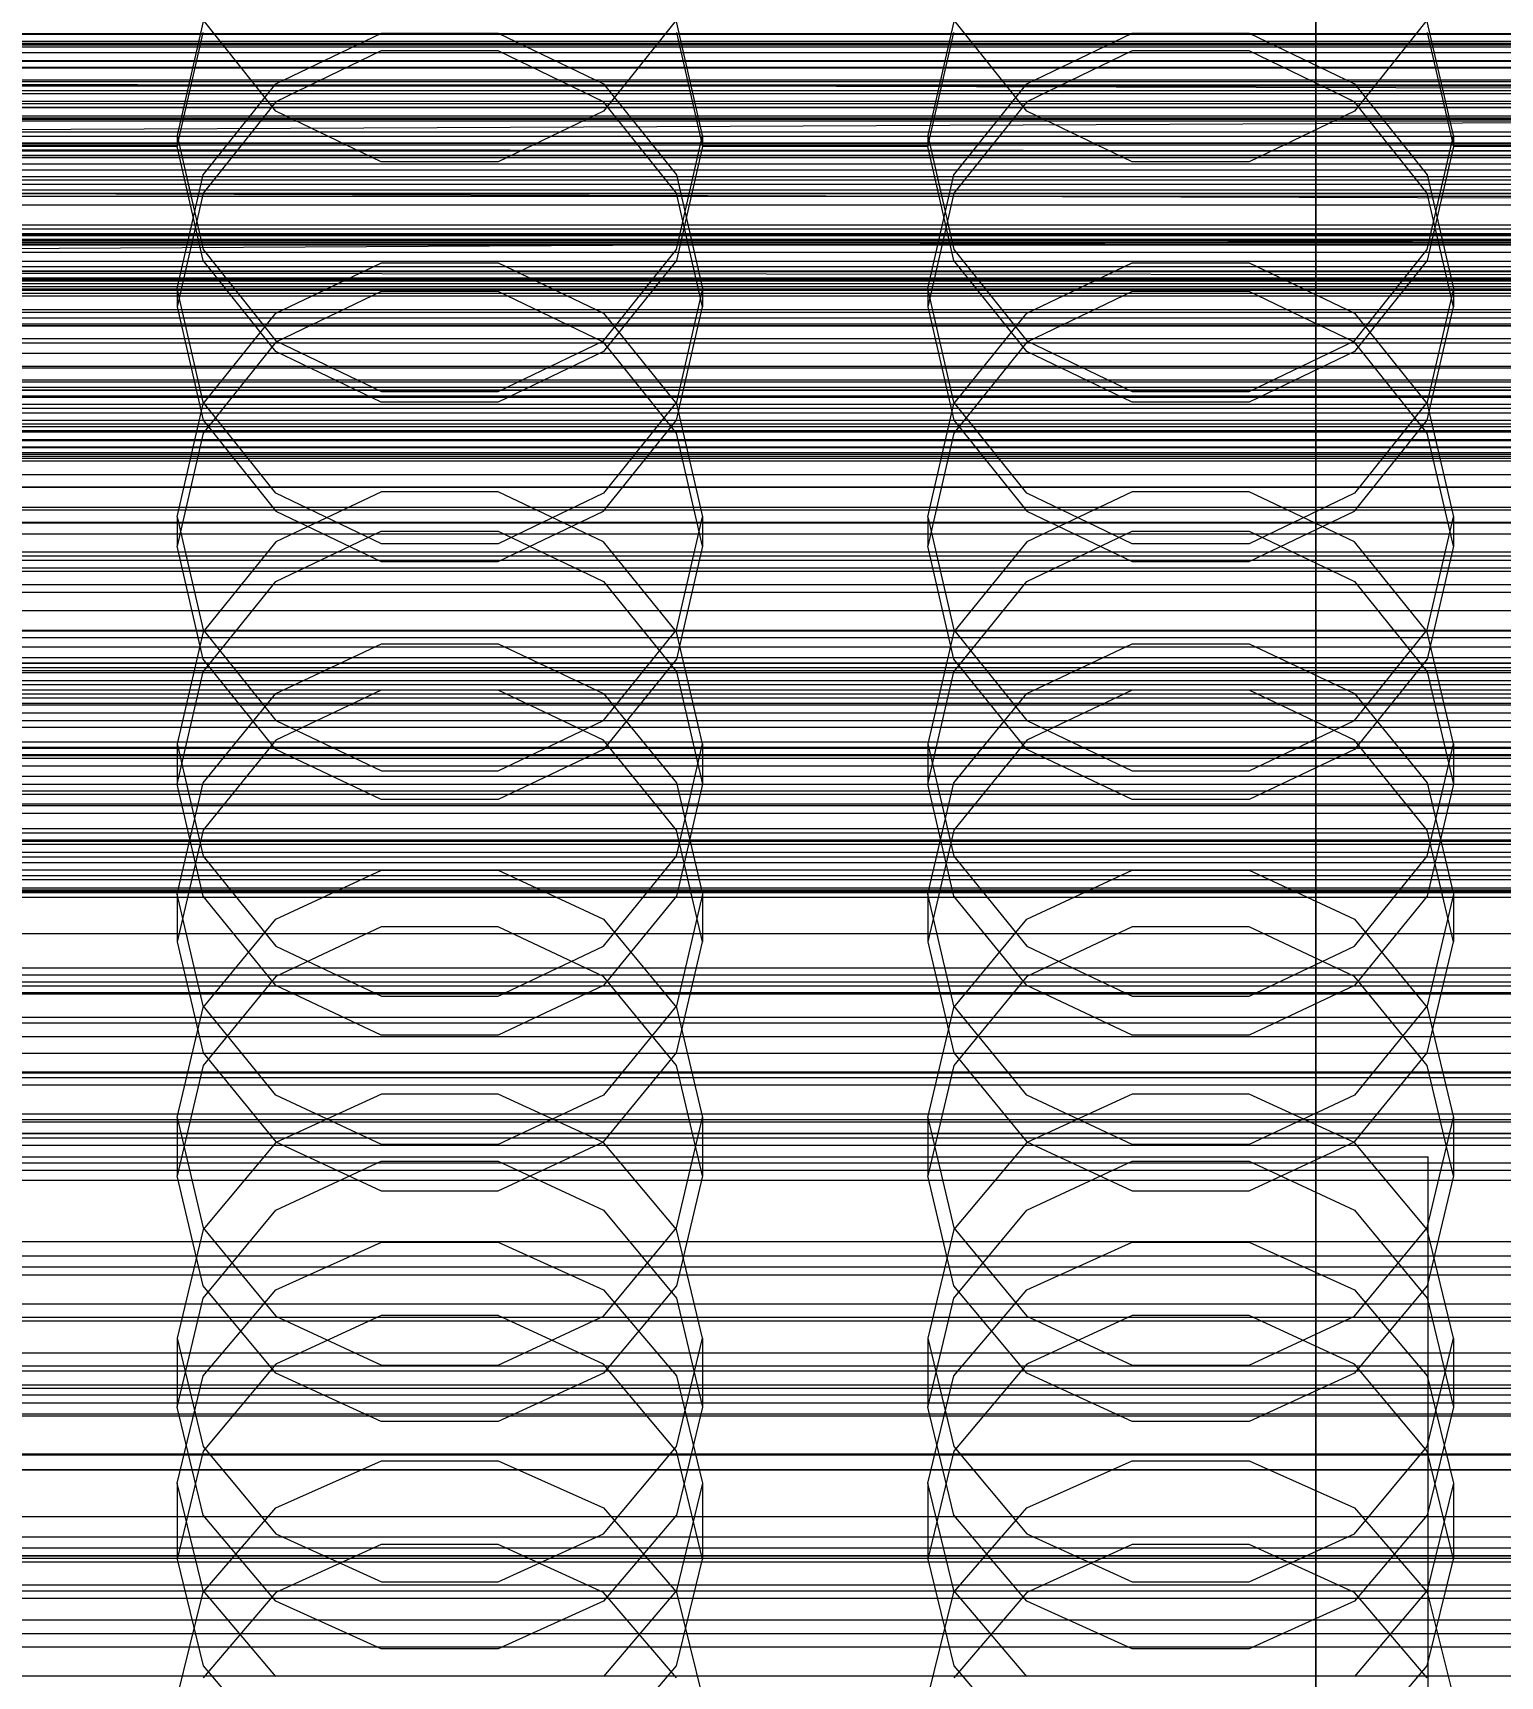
# Model space of a CAD drawing. Header units: millimetres. Extents: x -1970 to 59977, y -50268 to 6837.
# Drawn here: x -102.5 to 14.7, y -34416.5 to -34285.2 of the extents above; entities that cross this region are included whole.
import ezdxf

# ---------------------------------------------------------------- set-up
doc = ezdxf.new("R2010")
doc.units = ezdxf.units.MM
for name, color, linetype, lineweight in [('COTAS_O', 1, 'Continuous', 0), ('frontal_briquetadora', 7, 'Continuous', 0), ('frontal_C01', 7, 'Continuous', 0), ('frontal_C02', 7, 'Continuous', 0), ('frontal_C03', 7, 'Continuous', 0), ('frontal_mezcladora', 7, 'Continuous', 0), ('frontal_secador', 7, 'Continuous', 0), ('frontal_tolva', 7, 'Continuous', 0), ('frontal_tolva-C01', 7, 'Continuous', 0)]:
    doc.layers.add(name, color=color, linetype=linetype, lineweight=lineweight)
doc.dimstyles.new('R19_100', dxfattribs={"dimtxt": 250, "dimasz": 150, "dimexe": 150, "dimexo": 80, "dimgap": 100, "dimtad": 1, "dimtih": 1, "dimtoh": 1, "dimdsep": 46, "dimcen": 0.09, "dimadec": 0, "dimazin": 0, "dimtfac": 1, "dimtdec": 4, "dimtofl": 0, "dimtmove": 0, "dimatfit": 3, "dimfxl": 1, "dimtolj": 1, "dimtzin": 0, "dimarcsym": 0})

# ---------------------------------------------------------------- blocks, each defined once
blk = doc.blocks.new('*D39')
at = {"layer": 'COTAS_O', "color": 0, "lineweight": -2, "transparency": 16777216}
for p, q in [((-1725, -34320), (-1725, -33550)), ((1725, -34320), (1725, -33550)), ((-1575, -33700), (1575, -33700))]:
    blk.add_line(p, q, dxfattribs=at)
at = {"layer": 'COTAS_O', "color": 0, "transparency": 16777216}
for points in [[(-1575, -33675), (-1575, -33725), (-1725, -33700)], [(1575, -33675), (1575, -33725), (1725, -33700)]]:
    blk.add_solid(points, dxfattribs=at)
at = {"layer": 'Defpoints', "color": 0, "transparency": 16777216}
for p in [(1725, -33700), (-1725, -34400), (1725, -34400)]:
    blk.add_point(p, dxfattribs=at)
blk = doc.blocks.new('*D42')
at = {"layer": 'COTAS_O', "color": 0, "lineweight": -2, "transparency": 16777216}
for p, q in [((-570, -33700), (200, -33700)), ((50, -34750), (50, -33850)), ((-570, -34900), (200, -34900))]:
    blk.add_line(p, q, dxfattribs=at)
at = {"layer": 'COTAS_O', "color": 0, "transparency": 16777216}
for points in [[(25, -33850), (75, -33850), (50, -33700)], [(25, -34750), (75, -34750), (50, -34900)]]:
    blk.add_solid(points, dxfattribs=at)
at = {"layer": 'Defpoints', "color": 0, "transparency": 16777216}
for p in [(-650, -33700), (50, -33700), (-650, -34900)]:
    blk.add_point(p, dxfattribs=at)
blk = doc.blocks.new('*D43')
at = {"layer": 'COTAS_O', "color": 0, "lineweight": -2, "transparency": 16777216}
for p, q in [((-650, -34820), (-650, -34050)), ((650, -34820), (650, -34050)), ((-500, -34200), (500, -34200))]:
    blk.add_line(p, q, dxfattribs=at)
at = {"layer": 'COTAS_O', "color": 0, "transparency": 16777216}
for points in [[(-500, -34175), (-500, -34225), (-650, -34200)], [(500, -34175), (500, -34225), (650, -34200)]]:
    blk.add_solid(points, dxfattribs=at)
at = {"layer": 'Defpoints', "color": 0, "transparency": 16777216}
for p in [(650, -34200), (-650, -34900), (650, -34900)]:
    blk.add_point(p, dxfattribs=at)

msp = doc.modelspace()

# ---------------------------------------------------------------- linework, layer by layer
at = {"layer": 'frontal_briquetadora'}
for p, q in [((-88.92, -34284.263), (-91, -34293.364)), ((-91, -34294.247), (-88.92, -34285.14)), ((-83.094, -34291.418), (-88.92, -34284.112)), ((-83.093, -34289.221), (-74.673, -34285.179)), ((-74.673, -34285.179), (-65.327, -34285.179)), ((-65.327, -34285.179), (-56.907, -34289.221)), ((-51.08, -34284.112), (-56.906, -34291.418)), ((-49, -34293.364), (-51.08, -34284.263)), ((-51.08, -34285.14), (-49, -34294.247)), ((-28.92, -34284.263), (-31, -34293.364)), ((-31, -34294.247), (-28.92, -34285.14)), ((-23.094, -34291.418), (-28.92, -34284.112)), ((-23.093, -34289.221), (-14.673, -34285.179)), ((-14.673, -34285.179), (-5.327, -34285.179)), ((-5.327, -34285.179), (3.093, -34289.221)), ((8.92, -34284.112), (3.094, -34291.418)), ((11, -34293.364), (8.92, -34284.263)), ((8.92, -34285.14), (11, -34294.247)), ((-74.674, -34286.607), (-83.094, -34290.664)), ((-65.326, -34286.607), (-74.674, -34286.607)), ((-56.906, -34290.664), (-65.326, -34286.607)), ((-14.674, -34286.607), (-23.094, -34290.664)), ((-5.326, -34286.607), (-14.674, -34286.607)), ((3.094, -34290.664), (-5.326, -34286.607)), ((-88.92, -34296.503), (-83.093, -34289.221)), ((-56.907, -34289.221), (-51.08, -34296.503)), ((-28.92, -34296.503), (-23.093, -34289.221)), ((3.093, -34289.221), (8.92, -34296.503)), ((-160, -34289.389), (200, -34289.389)), ((-83.094, -34290.664), (-88.92, -34297.965)), ((-74.674, -34295.473), (-83.094, -34291.418)), ((-56.906, -34291.418), (-65.326, -34295.473)), ((-51.08, -34297.964), (-56.906, -34290.664)), ((-23.094, -34290.664), (-28.92, -34297.965)), ((-14.674, -34295.473), (-23.094, -34291.418)), ((3.094, -34291.418), (-5.326, -34295.473)), ((8.92, -34297.964), (3.094, -34290.664)), ((-91, -34294.247), (-109, -34294.247)), ((-91, -34293.364), (-91, -34294.247)), ((-91, -34293.364), (-88.92, -34302.464)), ((-88.92, -34303.343), (-91, -34294.247)), ((-51.08, -34302.464), (-49, -34293.364)), ((-49, -34294.247), (-51.08, -34303.343)), ((-49, -34293.364), (-49, -34294.247)), ((-31, -34294.247), (-49, -34294.247)), ((-31, -34293.364), (-31, -34294.247)), ((-31, -34293.364), (-28.92, -34302.464)), ((-28.92, -34303.343), (-31, -34294.247)), ((8.92, -34302.464), (11, -34293.364)), ((11, -34294.247), (8.92, -34303.343)), ((11, -34293.364), (11, -34294.247)), ((29, -34294.247), (11, -34294.247)), ((-65.326, -34295.473), (-74.674, -34295.473)), ((-5.326, -34295.473), (-14.674, -34295.473)), ((-91, -34305.584), (-88.92, -34296.503)), ((-51.08, -34296.503), (-49, -34305.584)), ((-31, -34305.584), (-28.92, -34296.503)), ((8.92, -34296.503), (11, -34305.584)), ((-88.92, -34297.965), (-91, -34307.055)), ((-49, -34307.055), (-51.08, -34297.964)), ((-28.92, -34297.965), (-31, -34307.055)), ((11, -34307.055), (8.92, -34297.964)), ((-88.92, -34302.464), (-83.093, -34309.762)), ((-83.094, -34310.629), (-88.92, -34303.343)), ((-83.093, -34307.571), (-74.673, -34303.551)), ((-74.673, -34303.551), (-65.327, -34303.551)), ((-65.327, -34303.551), (-56.907, -34307.571)), ((-56.907, -34309.762), (-51.08, -34302.464)), ((-51.08, -34303.343), (-56.906, -34310.629)), ((-28.92, -34302.464), (-23.093, -34309.762)), ((-23.094, -34310.629), (-28.92, -34303.343)), ((-23.093, -34307.571), (-14.673, -34303.551)), ((-14.673, -34303.551), (-5.327, -34303.551)), ((-5.327, -34303.551), (3.093, -34307.571)), ((3.093, -34309.762), (8.92, -34302.464)), ((8.92, -34303.343), (3.094, -34310.629)), ((-91, -34305.584), (-91, -34307.055)), ((-88.92, -34314.665), (-91, -34305.584)), ((-74.674, -34305.831), (-83.094, -34309.876)), ((-65.326, -34305.831), (-74.674, -34305.831)), ((-56.906, -34309.876), (-65.326, -34305.831)), ((-49, -34305.584), (-51.08, -34314.665)), ((-49, -34305.584), (-49, -34307.055)), ((-31, -34305.584), (-31, -34307.055)), ((-28.92, -34314.665), (-31, -34305.584)), ((-14.674, -34305.831), (-23.094, -34309.876)), ((-5.326, -34305.831), (-14.674, -34305.831)), ((3.094, -34309.876), (-5.326, -34305.831)), ((11, -34305.584), (8.92, -34314.665)), ((11, -34305.584), (11, -34307.055)), ((-91, -34307.055), (-88.92, -34316.128)), ((-88.92, -34314.816), (-83.093, -34307.571)), ((-56.907, -34307.571), (-51.08, -34314.816)), ((-51.08, -34316.128), (-49, -34307.055)), ((-31, -34307.055), (-28.92, -34316.128)), ((-28.92, -34314.816), (-23.093, -34307.571)), ((3.093, -34307.571), (8.92, -34314.816)), ((8.92, -34316.128), (11, -34307.055)), ((-83.094, -34309.876), (-88.92, -34317.151)), ((-83.093, -34309.762), (-74.673, -34313.812)), ((-65.327, -34313.812), (-56.907, -34309.762)), ((-51.08, -34317.151), (-56.906, -34309.876)), ((-23.094, -34309.876), (-28.92, -34317.151)), ((-23.093, -34309.762), (-14.673, -34313.812)), ((-5.327, -34313.812), (3.093, -34309.762)), ((8.92, -34317.151), (3.094, -34309.876)), ((-74.674, -34314.669), (-83.094, -34310.629)), ((-56.906, -34310.629), (-65.326, -34314.669)), ((-14.674, -34314.669), (-23.094, -34310.629)), ((3.094, -34310.629), (-5.326, -34314.669)), ((-74.673, -34313.812), (-65.327, -34313.812)), ((-14.673, -34313.812), (-5.327, -34313.812)), ((-91, -34323.849), (-88.92, -34314.816)), ((-83.093, -34321.948), (-88.92, -34314.665)), ((-65.326, -34314.669), (-74.674, -34314.669)), ((-51.08, -34314.665), (-56.907, -34321.948)), ((-51.08, -34314.816), (-49, -34323.849)), ((-31, -34323.849), (-28.92, -34314.816)), ((-23.093, -34321.948), (-28.92, -34314.665)), ((-5.326, -34314.669), (-14.674, -34314.669)), ((8.92, -34314.665), (3.093, -34321.948)), ((8.92, -34314.816), (11, -34323.849)), ((-88.92, -34316.128), (-83.094, -34323.39)), ((-56.906, -34323.39), (-51.08, -34316.128)), ((-28.92, -34316.128), (-23.094, -34323.39)), ((3.094, -34323.39), (8.92, -34316.128)), ((-88.92, -34317.151), (-91, -34326.199)), ((-49, -34326.199), (-51.08, -34317.151)), ((-28.92, -34317.151), (-31, -34326.199)), ((11, -34326.199), (8.92, -34317.151)), ((-74.673, -34321.854), (-83.093, -34325.844)), ((-74.673, -34325.989), (-83.093, -34321.948)), ((-65.327, -34321.854), (-74.673, -34321.854)), ((-56.907, -34325.844), (-65.327, -34321.854)), ((-56.907, -34321.948), (-65.327, -34325.989)), ((-14.673, -34321.854), (-23.093, -34325.844)), ((-14.673, -34325.989), (-23.093, -34321.948)), ((-5.327, -34321.854), (-14.673, -34321.854)), ((3.093, -34325.844), (-5.327, -34321.854)), ((3.093, -34321.948), (-5.327, -34325.989)), ((-83.094, -34323.39), (-74.674, -34327.416)), ((-65.326, -34327.416), (-56.906, -34323.39)), ((-23.094, -34323.39), (-14.674, -34327.416)), ((-5.326, -34327.416), (3.094, -34323.39)), ((-91, -34323.849), (-91, -34326.199)), ((-91, -34323.849), (-88.92, -34332.883)), ((-51.08, -34332.883), (-49, -34323.849)), ((-49, -34323.849), (-49, -34326.199)), ((-31, -34323.849), (-31, -34326.199)), ((-31, -34323.849), (-28.92, -34332.883)), ((8.92, -34332.883), (11, -34323.849)), ((11, -34323.849), (11, -34326.199)), ((-83.093, -34325.844), (-88.92, -34333.033)), ((-83.094, -34329.005), (-74.674, -34324.981)), ((-74.674, -34324.981), (-65.326, -34324.981)), ((-65.327, -34325.989), (-74.673, -34325.989)), ((-65.326, -34324.981), (-56.906, -34329.005)), ((-51.08, -34333.033), (-56.907, -34325.844)), ((-23.093, -34325.844), (-28.92, -34333.033)), ((-23.094, -34329.005), (-14.674, -34324.981)), ((-14.674, -34324.981), (-5.326, -34324.981)), ((-5.327, -34325.989), (-14.673, -34325.989)), ((-5.326, -34324.981), (3.094, -34329.005)), ((8.92, -34333.033), (3.093, -34325.844)), ((-88.92, -34335.219), (-91, -34326.199)), ((-49, -34326.199), (-51.08, -34335.22)), ((-28.92, -34335.219), (-31, -34326.199)), ((11, -34326.199), (8.92, -34335.22)), ((-74.674, -34327.416), (-65.326, -34327.416)), ((-14.674, -34327.416), (-5.326, -34327.416)), ((-88.92, -34336.235), (-83.094, -34329.005)), ((-56.906, -34329.005), (-51.08, -34336.235)), ((-28.92, -34336.235), (-23.094, -34329.005)), ((3.094, -34329.005), (8.92, -34336.235)), ((-88.92, -34333.033), (-91, -34341.997)), ((-88.92, -34332.883), (-83.093, -34340.127)), ((-56.907, -34340.127), (-51.08, -34332.883)), ((-49, -34341.997), (-51.08, -34333.033)), ((-28.92, -34333.033), (-31, -34341.997)), ((-28.92, -34332.883), (-23.093, -34340.127)), ((3.093, -34340.127), (8.92, -34332.883)), ((11, -34341.997), (8.92, -34333.033)), ((-83.094, -34342.432), (-88.92, -34335.219)), ((-83.093, -34337.96), (-74.673, -34333.996)), ((-74.673, -34333.996), (-65.327, -34333.996)), ((-65.327, -34333.996), (-56.907, -34337.96)), ((-51.08, -34335.22), (-56.906, -34342.432)), ((-23.094, -34342.432), (-28.92, -34335.219)), ((-23.093, -34337.96), (-14.673, -34333.996)), ((-14.673, -34333.996), (-5.327, -34333.996)), ((-5.327, -34333.996), (3.093, -34337.96)), ((8.92, -34335.22), (3.094, -34342.432)), ((-91, -34345.219), (-88.92, -34336.235)), ((-51.08, -34336.235), (-49, -34345.219)), ((-31, -34345.219), (-28.92, -34336.235)), ((8.92, -34336.235), (11, -34345.219)), ((-74.674, -34337.684), (-83.094, -34341.688)), ((-65.326, -34337.684), (-74.674, -34337.684)), ((-56.906, -34341.688), (-65.326, -34337.684)), ((-14.674, -34337.684), (-23.094, -34341.688)), ((-5.326, -34337.684), (-14.674, -34337.684)), ((3.094, -34341.688), (-5.326, -34337.684)), ((-88.92, -34345.102), (-83.093, -34337.96)), ((-56.907, -34337.96), (-51.08, -34345.102)), ((-28.92, -34345.102), (-23.093, -34337.96)), ((3.093, -34337.96), (8.92, -34345.102)), ((-83.093, -34340.127), (-74.673, -34344.148)), ((-65.327, -34344.148), (-56.907, -34340.127)), ((-23.093, -34340.127), (-14.673, -34344.148)), ((-5.327, -34344.148), (3.093, -34340.127)), ((-83.094, -34341.688), (-88.92, -34348.879)), ((-51.08, -34348.879), (-56.906, -34341.688)), ((-23.094, -34341.688), (-28.92, -34348.879)), ((8.92, -34348.879), (3.094, -34341.688)), ((-91, -34341.997), (-91, -34345.219)), ((-91, -34341.997), (-88.92, -34350.961)), ((-74.674, -34346.427), (-83.094, -34342.432)), ((-56.906, -34342.432), (-65.326, -34346.427)), ((-51.08, -34350.961), (-49, -34341.997)), ((-49, -34341.997), (-49, -34345.219)), ((-31, -34341.997), (-31, -34345.219)), ((-31, -34341.997), (-28.92, -34350.961)), ((-14.674, -34346.427), (-23.094, -34342.432)), ((3.094, -34342.432), (-5.326, -34346.427)), ((8.92, -34350.961), (11, -34341.997)), ((11, -34341.997), (11, -34345.219)), ((-74.673, -34344.148), (-65.327, -34344.148)), ((-14.673, -34344.148), (-5.327, -34344.148)), ((-91, -34354.009), (-88.92, -34345.102)), ((-88.92, -34354.166), (-91, -34345.219)), ((-51.08, -34345.102), (-49, -34354.009)), ((-49, -34345.219), (-51.08, -34354.166)), ((-31, -34354.009), (-28.92, -34345.102)), ((-28.92, -34354.166), (-31, -34345.219)), ((8.92, -34345.102), (11, -34354.009)), ((11, -34345.219), (8.92, -34354.166)), ((-65.326, -34346.427), (-74.674, -34346.427)), ((-5.326, -34346.427), (-14.674, -34346.427)), ((-88.92, -34348.879), (-91, -34357.809)), ((-49, -34357.809), (-51.08, -34348.879)), ((-28.92, -34348.879), (-31, -34357.809)), ((11, -34357.809), (8.92, -34348.879)), ((-88.92, -34350.961), (-83.093, -34358.15)), ((-56.907, -34358.15), (-51.08, -34350.961)), ((-28.92, -34350.961), (-23.093, -34358.15)), ((3.093, -34358.15), (8.92, -34350.961)), ((-83.093, -34356.004), (-74.673, -34352.087)), ((-74.673, -34352.087), (-65.327, -34352.087)), ((-65.327, -34352.087), (-56.907, -34356.004)), ((-23.093, -34356.004), (-14.673, -34352.087)), ((-14.673, -34352.087), (-5.327, -34352.087)), ((-5.327, -34352.087), (3.093, -34356.004)), ((-91, -34354.009), (-91, -34357.809)), ((-88.92, -34362.915), (-91, -34354.009)), ((-83.094, -34361.311), (-88.92, -34354.166)), ((-51.08, -34354.166), (-56.906, -34361.311)), ((-49, -34354.009), (-51.08, -34362.915)), ((-49, -34354.009), (-49, -34357.809)), ((-31, -34354.009), (-31, -34357.809)), ((-28.92, -34362.915), (-31, -34354.009)), ((-23.094, -34361.311), (-28.92, -34354.166)), ((8.92, -34354.166), (3.094, -34361.311)), ((11, -34354.009), (8.92, -34362.915)), ((11, -34354.009), (11, -34357.809)), ((-88.92, -34363.062), (-83.093, -34356.004)), ((-56.907, -34356.004), (-51.08, -34363.062)), ((-28.92, -34363.062), (-23.093, -34356.004)), ((3.093, -34356.004), (8.92, -34363.062)), ((-74.674, -34356.608), (-83.094, -34360.574)), ((-65.326, -34356.608), (-74.674, -34356.608)), ((-56.906, -34360.574), (-65.326, -34356.608)), ((-14.674, -34356.608), (-23.094, -34360.574)), ((-5.326, -34356.608), (-14.674, -34356.608)), ((3.094, -34360.574), (-5.326, -34356.608)), ((-91, -34357.809), (-88.92, -34366.693)), ((-83.093, -34358.15), (-74.673, -34362.14)), ((-65.327, -34362.14), (-56.907, -34358.15)), ((-51.08, -34366.693), (-49, -34357.809)), ((-31, -34357.809), (-28.92, -34366.693)), ((-23.093, -34358.15), (-14.673, -34362.14)), ((-5.327, -34362.14), (3.093, -34358.15)), ((8.92, -34366.693), (11, -34357.809)), ((-83.094, -34360.574), (-88.92, -34367.693)), ((-74.674, -34365.266), (-83.094, -34361.311)), ((-56.906, -34361.311), (-65.326, -34365.266)), ((-51.08, -34367.692), (-56.906, -34360.574)), ((-23.094, -34360.574), (-28.92, -34367.693)), ((-14.674, -34365.266), (-23.094, -34361.311)), ((3.094, -34361.311), (-5.326, -34365.266)), ((8.92, -34367.692), (3.094, -34360.574)), ((-74.673, -34362.14), (-65.327, -34362.14)), ((-14.673, -34362.14), (-5.327, -34362.14)), ((-91, -34371.863), (-88.92, -34363.062)), ((-83.093, -34370.057), (-88.92, -34362.915)), ((-51.08, -34362.915), (-56.907, -34370.057)), ((-51.08, -34363.062), (-49, -34371.863)), ((-31, -34371.863), (-28.92, -34363.062)), ((-23.093, -34370.057), (-28.92, -34362.915)), ((8.92, -34362.915), (3.093, -34370.057)), ((8.92, -34363.062), (11, -34371.863)), ((-65.326, -34365.266), (-74.674, -34365.266)), ((-5.326, -34365.266), (-14.674, -34365.266)), ((-88.92, -34366.693), (-83.094, -34373.784)), ((-56.906, -34373.784), (-51.08, -34366.693)), ((-28.92, -34366.693), (-23.094, -34373.784)), ((3.094, -34373.784), (8.92, -34366.693)), ((-88.92, -34367.693), (-91, -34376.522)), ((-49, -34376.522), (-51.08, -34367.692)), ((-28.92, -34367.693), (-31, -34376.522)), ((11, -34376.522), (8.92, -34367.692)), ((-74.673, -34369.992), (-83.093, -34373.853)), ((-74.673, -34374.021), (-83.093, -34370.057)), ((-65.327, -34369.992), (-74.673, -34369.992)), ((-56.907, -34373.853), (-65.327, -34369.992)), ((-56.907, -34370.057), (-65.327, -34374.021)), ((-14.673, -34369.992), (-23.093, -34373.853)), ((-14.673, -34374.021), (-23.093, -34370.057)), ((-5.327, -34369.992), (-14.673, -34369.992)), ((3.093, -34373.853), (-5.327, -34369.992)), ((3.093, -34370.057), (-5.327, -34374.021)), ((-91, -34371.863), (-91, -34376.522)), ((-91, -34371.863), (-88.92, -34380.664)), ((-51.08, -34380.664), (-49, -34371.863)), ((-49, -34371.863), (-49, -34376.522)), ((-31, -34371.863), (-31, -34376.522)), ((-31, -34371.863), (-28.92, -34380.664)), ((8.92, -34380.664), (11, -34371.863)), ((11, -34371.863), (11, -34376.522)), ((-83.093, -34373.853), (-88.92, -34380.809)), ((-83.094, -34373.784), (-74.674, -34377.708)), ((-65.327, -34374.021), (-74.673, -34374.021)), ((-65.326, -34377.708), (-56.906, -34373.784)), ((-51.08, -34380.809), (-56.907, -34373.853)), ((-23.093, -34373.853), (-28.92, -34380.809)), ((-23.094, -34373.784), (-14.674, -34377.708)), ((-5.327, -34374.021), (-14.673, -34374.021)), ((-5.326, -34377.708), (3.094, -34373.784)), ((8.92, -34380.809), (3.093, -34373.853)), ((-83.094, -34379.254), (-74.674, -34375.335)), ((-74.674, -34375.335), (-65.326, -34375.335)), ((-65.326, -34375.335), (-56.906, -34379.254)), ((-23.094, -34379.254), (-14.674, -34375.335)), ((-14.674, -34375.335), (-5.326, -34375.335)), ((-5.326, -34375.335), (3.094, -34379.254)), ((-88.92, -34385.296), (-91, -34376.522)), ((-49, -34376.522), (-51.08, -34385.296)), ((-28.92, -34385.296), (-31, -34376.522)), ((11, -34376.522), (8.92, -34385.296)), ((-74.674, -34377.708), (-65.326, -34377.708)), ((-14.674, -34377.708), (-5.326, -34377.708)), ((-88.92, -34386.283), (-83.094, -34379.254)), ((-56.906, -34379.254), (-51.08, -34386.283)), ((-28.92, -34386.283), (-23.094, -34379.254)), ((3.094, -34379.254), (8.92, -34386.283)), ((-88.92, -34380.809), (-91, -34389.484)), ((-88.92, -34380.664), (-83.093, -34387.722)), ((-56.907, -34387.722), (-51.08, -34380.664)), ((-49, -34389.484), (-51.08, -34380.809)), ((-28.92, -34380.809), (-31, -34389.484)), ((-28.92, -34380.664), (-23.093, -34387.722)), ((3.093, -34387.722), (8.92, -34380.664)), ((11, -34389.484), (8.92, -34380.809)), ((-83.093, -34385.622), (-74.673, -34381.804)), ((-74.673, -34381.804), (-65.327, -34381.804)), ((-65.327, -34381.804), (-56.907, -34385.622)), ((-23.093, -34385.622), (-14.673, -34381.804)), ((-14.673, -34381.804), (-5.327, -34381.804)), ((-5.327, -34381.804), (3.093, -34385.622)), ((-91, -34394.99), (-88.92, -34386.283)), ((-83.094, -34392.292), (-88.92, -34385.296)), ((-88.92, -34392.502), (-83.093, -34385.622)), ((-56.907, -34385.622), (-51.08, -34392.502)), ((-51.08, -34385.296), (-56.906, -34392.292)), ((-51.08, -34386.283), (-49, -34394.99)), ((-31, -34394.99), (-28.92, -34386.283)), ((-23.094, -34392.292), (-28.92, -34385.296)), ((-28.92, -34392.502), (-23.093, -34385.622)), ((3.093, -34385.622), (8.92, -34392.502)), ((8.92, -34385.296), (3.094, -34392.292)), ((8.92, -34386.283), (11, -34394.99)), ((-74.674, -34387.688), (-83.094, -34391.571)), ((-83.093, -34387.722), (-74.673, -34391.639)), ((-65.326, -34387.688), (-74.674, -34387.688)), ((-65.327, -34391.639), (-56.907, -34387.722)), ((-56.906, -34391.571), (-65.326, -34387.688)), ((-14.674, -34387.688), (-23.094, -34391.571)), ((-23.093, -34387.722), (-14.673, -34391.639)), ((-5.326, -34387.688), (-14.674, -34387.688)), ((-5.327, -34391.639), (3.093, -34387.722)), ((3.094, -34391.571), (-5.326, -34387.688)), ((-91, -34389.484), (-91, -34394.99)), ((-91, -34389.484), (-88.92, -34398.159)), ((-51.08, -34398.159), (-49, -34389.484)), ((-49, -34389.484), (-49, -34394.99)), ((-31, -34389.484), (-31, -34394.99)), ((-31, -34389.484), (-28.92, -34398.159)), ((8.92, -34398.159), (11, -34389.484)), ((11, -34389.484), (11, -34394.99)), ((-83.094, -34391.571), (-88.92, -34398.53)), ((-74.673, -34391.639), (-65.327, -34391.639)), ((-51.08, -34398.53), (-56.906, -34391.571)), ((-23.094, -34391.571), (-28.92, -34398.53)), ((-14.673, -34391.639), (-5.327, -34391.639)), ((8.92, -34398.53), (3.094, -34391.571)), ((-91, -34401.081), (-88.92, -34392.502)), ((-74.674, -34396.159), (-83.094, -34392.292)), ((-56.906, -34392.292), (-65.326, -34396.159)), ((-51.08, -34392.502), (-49, -34401.081)), ((-31, -34401.081), (-28.92, -34392.502)), ((-14.674, -34396.159), (-23.094, -34392.292)), ((3.094, -34392.292), (-5.326, -34396.159)), ((8.92, -34392.502), (11, -34401.081)), ((-88.92, -34403.634), (-91, -34394.99)), ((-49, -34394.99), (-51.08, -34403.634)), ((-28.92, -34403.634), (-31, -34394.99)), ((11, -34394.99), (8.92, -34403.634)), ((-65.326, -34396.159), (-74.674, -34396.159)), ((-5.326, -34396.159), (-14.674, -34396.159)), ((-88.92, -34398.159), (-83.093, -34405.116)), ((-56.907, -34405.116), (-51.08, -34398.159)), ((-28.92, -34398.159), (-23.093, -34405.116)), ((3.093, -34405.116), (8.92, -34398.159)), ((-88.92, -34398.53), (-91, -34407.145)), ((-83.093, -34403.051), (-74.673, -34399.304)), ((-74.673, -34399.304), (-65.327, -34399.304)), ((-65.327, -34399.304), (-56.907, -34403.051)), ((-49, -34407.145), (-51.08, -34398.53)), ((-28.92, -34398.53), (-31, -34407.145)), ((-23.093, -34403.051), (-14.673, -34399.304)), ((-14.673, -34399.304), (-5.327, -34399.304)), ((-5.327, -34399.304), (3.093, -34403.051)), ((11, -34407.145), (8.92, -34398.53)), ((-91, -34401.081), (-91, -34407.145)), ((-88.92, -34409.66), (-91, -34401.081)), ((-49, -34401.081), (-51.08, -34409.66)), ((-49, -34401.081), (-49, -34407.145)), ((-31, -34401.081), (-31, -34407.145)), ((-28.92, -34409.66), (-31, -34401.081)), ((11, -34401.081), (8.92, -34409.66)), ((11, -34401.081), (11, -34407.145)), ((-88.92, -34409.801), (-83.093, -34403.051)), ((-56.907, -34403.051), (-51.08, -34409.801)), ((-28.92, -34409.801), (-23.093, -34403.051)), ((3.093, -34403.051), (8.92, -34409.801)), ((-83.094, -34410.517), (-88.92, -34403.634)), ((-51.08, -34403.634), (-56.906, -34410.517)), ((-23.094, -34410.517), (-28.92, -34403.634)), ((8.92, -34403.634), (3.094, -34410.517)), ((-74.674, -34405.988), (-83.094, -34409.807)), ((-83.093, -34405.116), (-74.673, -34408.976)), ((-65.326, -34405.988), (-74.674, -34405.988)), ((-65.327, -34408.976), (-56.907, -34405.116)), ((-56.906, -34409.807), (-65.326, -34405.988)), ((-14.674, -34405.988), (-23.094, -34409.807)), ((-23.093, -34405.116), (-14.673, -34408.976)), ((-5.326, -34405.988), (-14.674, -34405.988)), ((-5.327, -34408.976), (3.093, -34405.116)), ((3.094, -34409.807), (-5.326, -34405.988)), ((-91, -34407.145), (-88.92, -34415.689)), ((-51.08, -34415.689), (-49, -34407.145)), ((-31, -34407.145), (-28.92, -34415.689)), ((8.92, -34415.689), (11, -34407.145)), ((-91, -34418.219), (-88.92, -34409.801)), ((-83.093, -34416.54), (-88.92, -34409.66)), ((-83.094, -34409.807), (-88.92, -34416.648)), ((-74.673, -34408.976), (-65.327, -34408.976)), ((-51.08, -34409.66), (-56.907, -34416.54)), ((-51.08, -34416.648), (-56.906, -34409.807)), ((-51.08, -34409.801), (-49, -34418.219)), ((-31, -34418.219), (-28.92, -34409.801)), ((-23.093, -34416.54), (-28.92, -34409.66)), ((-23.094, -34409.807), (-28.92, -34416.648)), ((-14.673, -34408.976), (-5.327, -34408.976)), ((8.92, -34409.66), (3.093, -34416.54)), ((8.92, -34416.648), (3.094, -34409.807)), ((8.92, -34409.801), (11, -34418.219)), ((-74.674, -34414.319), (-83.094, -34410.517)), ((-56.906, -34410.517), (-65.326, -34414.319)), ((-14.674, -34414.319), (-23.094, -34410.517)), ((3.094, -34410.517), (-5.326, -34414.319)), ((-65.326, -34414.319), (-74.674, -34414.319)), ((-5.326, -34414.319), (-14.674, -34414.319)), ((-88.92, -34415.689), (-83.094, -34422.488)), ((-56.906, -34422.488), (-51.08, -34415.689)), ((-28.92, -34415.689), (-23.094, -34422.488)), ((3.094, -34422.488), (8.92, -34415.689))]:
    msp.add_line(p, q, dxfattribs=at)
at = {"layer": 'frontal_C01'}
for p, q in [((0, -34428.251), (0, -34116.064)), ((0, -34121.752), (0, -34433.939)), ((-311.15, -34285.272), (311.15, -34285.272)), ((-311.15, -34286.115), (311.15, -34286.115)), ((-311.15, -34287.412), (311.15, -34287.412)), ((-311.15, -34289.04), (311.15, -34289.04)), ((-311.15, -34291.103), (311.15, -34291.103)), ((-311.15, -34293.405), (311.15, -34293.405)), ((-311.15, -34296.094), (311.15, -34296.094)), ((-311.15, -34298.913), (311.15, -34298.913)), ((-440, -34301.196), (440, -34301.196)), ((-440, -34301.353), (440, -34301.353)), ((-440, -34301.652), (440, -34301.652)), ((-440, -34302.111), (440, -34302.111)), ((311.15, -34302.045), (-311.15, -34302.045)), ((-440, -34302.688), (440, -34302.688)), ((-440, -34303.419), (440, -34303.419)), ((-440, -34304.235), (440, -34304.235)), ((-440, -34305.188), (440, -34305.188)), ((-440, -34306.186), (440, -34306.186)), ((-311.15, -34305.189), (311.15, -34305.189)), ((440, -34307.296), (-440, -34307.296)), ((-440, -34308.41), (440, -34308.41)), ((-311.15, -34308.55), (311.15, -34308.55)), ((-440, -34309.601), (440, -34309.601)), ((-440, -34310.754), (440, -34310.754)), ((-440, -34311.945), (440, -34311.945)), ((-311.15, -34311.805), (311.15, -34311.805)), ((-440, -34313.059), (440, -34313.059)), ((-440, -34314.169), (440, -34314.169)), ((-440, -34315.168), (440, -34315.168)), ((-311.15, -34315.166), (311.15, -34315.166)), ((-440, -34316.121), (440, -34316.121)), ((-440, -34316.936), (440, -34316.936)), ((-440, -34317.668), (440, -34317.668)), ((-440, -34318.244), (440, -34318.244)), ((-440, -34318.704), (440, -34318.704)), ((-440, -34319.002), (440, -34319.002)), ((-440, -34319.159), (440, -34319.159)), ((-311.15, -34318.31), (311.15, -34318.31)), ((-311.15, -34321.442), (311.15, -34321.442)), ((-311.15, -34324.261), (311.15, -34324.261)), ((-311.15, -34326.951), (311.15, -34326.951)), ((-311.15, -34329.252), (311.15, -34329.252)), ((-311.15, -34331.316), (311.15, -34331.316)), ((-311.15, -34332.943), (311.15, -34332.943)), ((-311.15, -34334.241), (311.15, -34334.241)), ((-311.15, -34335.083), (311.15, -34335.083)), ((-311.15, -34335.526), (311.15, -34335.526))]:
    msp.add_line(p, q, dxfattribs=at)
at = {"layer": 'frontal_C02'}
for p, q in [((0, -34537.975), (0, -34253.153)), ((0, -34258.894), (0, -34543.716)), ((-148, -34285.211), (148, -34285.211)), ((-148, -34285.816), (148, -34285.816)), ((-148, -34287.412), (148, -34287.412)), ((-148, -34287.954), (148, -34287.954)), ((-130, -34288.902), (130, -34288.902)), ((-148, -34289.324), (148, -34289.324)), ((-148, -34289.767), (148, -34289.767)), ((-148, -34290.818), (148, -34290.818)), ((-148, -34291.132), (148, -34291.132)), ((-148, -34291.793), (148, -34291.793)), ((-130, -34290.609), (130, -34290.609)), ((-148, -34291.955), (148, -34291.955)), ((-148, -34292.18), (148, -34292.18)), ((-130, -34295.113), (130, -34295.113)), ((-130, -34296.643), (130, -34296.643)), ((450, -34298.24), (-450, -34298.24)), ((-130, -34300.51), (130, -34300.51)), ((-130, -34301.76), (130, -34301.76)), ((-130, -34304.727), (130, -34304.727)), ((-130, -34305.611), (130, -34305.611)), ((-130, -34307.476), (130, -34307.476)), ((-130, -34307.934), (130, -34307.934)), ((-130, -34308.57), (130, -34308.57)), ((-450, -34309.931), (450, -34309.931)), ((-425, -34342.323), (425, -34342.323)), ((425, -34353.799), (-425, -34353.799)), ((425, -34357.17), (-425, -34357.17)), ((-425, -34368.646), (425, -34368.646))]:
    msp.add_line(p, q, dxfattribs=at)
at = {"layer": 'frontal_C03'}
for p, q in [((-1250, -34286.272), (1250, -34286.272)), ((-1250, -34286.736), (1250, -34286.736)), ((-1250, -34287.369), (1250, -34287.369)), ((1250, -34293.092), (-1250, -34293.092)), ((1250, -34293.974), (-1250, -34293.974)), ((1250, -34294.627), (-1250, -34294.627)), ((1250, -34296.935), (-1250, -34296.935)), ((-1250, -34297.992), (1250, -34297.992)), ((1250, -34300.844), (-1250, -34300.844)), ((1250, -34301.902), (-1250, -34301.902)), ((1250, -34304.209), (-1250, -34304.209)), ((1250, -34304.862), (-1250, -34304.862)), ((1250, -34305.744), (-1250, -34305.744)), ((-1250, -34312.901), (1250, -34312.901)), ((-1250, -34313.698), (1250, -34313.698)), ((-1250, -34314.283), (1250, -34314.283)), ((1250, -34315.55), (-1250, -34315.55)), ((1250, -34316.431), (-1250, -34316.431)), ((-1250, -34316.621), (1250, -34316.621)), ((1250, -34317.085), (-1250, -34317.085)), ((-1250, -34317.75), (1250, -34317.75)), ((1250, -34319.392), (-1250, -34319.392)), ((-1250, -34320.45), (1250, -34320.45)), ((-1250, -34321.469), (1250, -34321.469)), ((-1250, -34323.066), (1250, -34323.066)), ((1250, -34323.302), (-1250, -34323.302)), ((1250, -34324.359), (-1250, -34324.359)), ((1250, -34326.667), (-1250, -34326.667)), ((1250, -34327.32), (-1250, -34327.32)), ((-1250, -34327.913), (1250, -34327.913)), ((1250, -34328.201), (-1250, -34328.201)), ((-1250, -34329.869), (1250, -34329.869)), ((-1268, -34335.887), (1268, -34335.887)), ((-1268, -34336.111), (1268, -34336.111)), ((-1268, -34336.275), (1268, -34336.275)), ((-1250, -34335.513), (1250, -34335.513)), ((-1268, -34336.933), (1268, -34336.933)), ((-1268, -34337.25), (1268, -34337.25)), ((1250, -34337.695), (-1250, -34337.695)), ((-1268, -34338.296), (1268, -34338.296)), ((-1268, -34338.746), (1268, -34338.746)), ((1250, -34338.008), (-1250, -34338.008)), ((1250, -34338.889), (-1250, -34338.889)), ((-1268, -34340.109), (1268, -34340.109)), ((1250, -34339.543), (-1250, -34339.543)), ((-1268, -34340.659), (1268, -34340.659)), ((-1268, -34342.246), (1268, -34342.246)), ((1268, -34342.86), (-1268, -34342.86)), ((1250, -34341.85), (-1250, -34341.85)), ((-1250, -34342.907), (1250, -34342.907)), ((1530, -34343.773), (-1530, -34343.773)), ((-1250, -34343.752), (1250, -34343.752)), ((-1268, -34344.563), (1268, -34344.563)), ((-1268, -34345.199), (1268, -34345.199)), ((-1268, -34346.902), (1268, -34346.902)), ((1250, -34345.759), (-1250, -34345.759)), ((-1250, -34346.01), (1250, -34346.01)), ((1250, -34346.817), (-1250, -34346.817)), ((-1268, -34347.516), (1268, -34347.516)), ((1530, -34348.773), (-1530, -34348.773)), ((-1268, -34349.103), (1268, -34349.103)), ((-1268, -34349.653), (1268, -34349.653)), ((1250, -34349.124), (-1250, -34349.124)), ((1250, -34349.778), (-1250, -34349.778)), ((1250, -34350.659), (-1250, -34350.659)), ((-1268, -34351.016), (1268, -34351.016)), ((-1268, -34351.466), (1268, -34351.466)), ((-1250, -34352.067), (1250, -34352.067)), ((-1268, -34352.512), (1268, -34352.512)), ((-1268, -34352.829), (1268, -34352.829)), ((-1268, -34353.487), (1268, -34353.487)), ((-1268, -34353.651), (1268, -34353.651)), ((-1268, -34353.875), (1268, -34353.875)), ((-1250, -34354.249), (1250, -34354.249)), ((-1250, -34359.893), (1250, -34359.893)), ((1250, -34360.465), (-1250, -34360.465)), ((1250, -34361.347), (-1250, -34361.347)), ((-1250, -34361.849), (1250, -34361.849)), ((1250, -34362), (-1250, -34362)), ((1250, -34364.308), (-1250, -34364.308)), ((-1250, -34365.365), (1250, -34365.365)), ((-1250, -34366.696), (1250, -34366.696)), ((1250, -34368.217), (-1250, -34368.217)), ((-1250, -34368.293), (1250, -34368.293)), ((1250, -34369.274), (-1250, -34369.274)), ((1250, -34371.582), (-1250, -34371.582)), ((-1250, -34372.012), (1250, -34372.012)), ((1250, -34372.235), (-1250, -34372.235)), ((1250, -34373.117), (-1250, -34373.117)), ((-1250, -34373.141), (1250, -34373.141)), ((-1250, -34375.479), (1250, -34375.479)), ((-1250, -34376.064), (1250, -34376.064)), ((-1250, -34376.861), (1250, -34376.861)), ((1250, -34382.923), (-1250, -34382.923)), ((1250, -34383.804), (-1250, -34383.804)), ((1250, -34384.458), (-1250, -34384.458)), ((1250, -34386.765), (-1250, -34386.765)), ((-1250, -34387.823), (1250, -34387.823)), ((1250, -34390.675), (-1250, -34390.675)), ((1250, -34391.732), (-1250, -34391.732)), ((1250, -34394.039), (-1250, -34394.039)), ((1250, -34394.693), (-1250, -34394.693)), ((1250, -34395.574), (-1250, -34395.574)), ((-1500, -34395.695), (1500, -34395.695)), ((1530, -34398.773), (-1530, -34398.773)), ((1530, -34403.773), (-1530, -34403.773)), ((1250, -34405.381), (-1250, -34405.381)), ((1500, -34407.104), (-1500, -34407.104)), ((1500, -34407.389), (-1500, -34407.389)), ((1250, -34406.262), (-1250, -34406.262)), ((1250, -34406.915), (-1250, -34406.915)), ((1250, -34409.223), (-1250, -34409.223)), ((-1250, -34410.28), (1250, -34410.28)), ((1250, -34413.132), (-1250, -34413.132)), ((1250, -34414.19), (-1250, -34414.19)), ((1250, -34416.497), (-1250, -34416.497))]:
    msp.add_line(p, q, dxfattribs=at)
at = {"layer": 'frontal_mezcladora'}
for p in [(-189, -34375), (9, -34435)]:
    msp.add_line(p, (9, -34375), dxfattribs=at)
at = {"layer": 'frontal_secador'}
for p, q in [((1320, -34286), (-1320, -34286)), ((1250, -34285.859), (-1250, -34285.859)), ((-1250, -34286), (1250, -34286)), ((1320, -34287.929), (-1320, -34287.929)), ((-422.12, -34288.52), (420.5, -34290.5)), ((-1320, -34290), (1320, -34290)), ((-1250, -34290), (1250, -34290)), ((-413.48, -34294.28), (420.5, -34290.5)), ((1320, -34292.071), (-1320, -34292.071)), ((1320, -34294), (-1320, -34294)), ((1250, -34294.141), (-1250, -34294.141)), ((-413.48, -34294.28), (410.42, -34294.82)), ((1320, -34295.657), (-1320, -34295.657)), ((-407, -34295), (410.42, -34294.82)), ((407, -34295), (-407, -34295)), ((1320, -34296.928), (-1320, -34296.928)), ((-431.48, -34297.08), (429.5, -34299.5)), ((1320, -34297.727), (-1320, -34297.727)), ((1320, -34298), (-1320, -34298)), ((1250, -34297.285), (-1250, -34297.285)), ((1250, -34298), (-1250, -34298)), ((-420.92, -34304.12), (429.5, -34299.5)), ((1250, -34301.314), (-1250, -34301.314)), ((1250, -34303.856), (-1250, -34303.856)), ((-420.92, -34304.12), (417.18, -34304.78)), ((-413, -34305), (417.18, -34304.78)), ((413, -34305), (-413, -34305)), ((1250, -34305.455), (-1250, -34305.455)), ((1250, -34306), (-1250, -34306)), ((1360, -34313.5), (-1360, -34313.5)), ((1250, -34313.75), (-1250, -34313.75)), ((1360, -34314.863), (-1360, -34314.863)), ((1360, -34318.859), (-1360, -34318.859)), ((1360, -34325.216), (-1360, -34325.216)), ((1360, -34333.5), (-1360, -34333.5)), ((1250, -34332.924), (-1250, -34332.924)), ((1360, -34343.147), (-1360, -34343.147)), ((-1360, -34353.5), (1360, -34353.5)), ((-1250, -34353.5), (1250, -34353.5)), ((1360, -34363.853), (-1360, -34363.853)), ((1360, -34373.5), (-1360, -34373.5)), ((1250, -34374.076), (-1250, -34374.076)), ((1360, -34381.784), (-1360, -34381.784)), ((1360, -34388.141), (-1360, -34388.141)), ((1360, -34392.137), (-1360, -34392.137)), ((1360, -34393.5), (-1360, -34393.5)), ((1250, -34393.25), (-1250, -34393.25)), ((1250, -34409.715), (-1250, -34409.715))]:
    msp.add_line(p, q, dxfattribs=at)
at = {"layer": 'frontal_tolva'}
for p, q in [((-1821.5, -34350), (1821.5, -34350)), ((-1821.5, -34361), (1821.5, -34361)), ((-670, -34400), (670, -34400)), ((600, -34400), (-600, -34400)), ((-600, -34406.849), (600, -34406.849)), ((-670, -34412), (670, -34412))]:
    msp.add_line(p, q, dxfattribs=at)
at = {"layer": 'frontal_tolva-C01'}
for p, q in [((-600, -34398.805), (600, -34398.805)), ((600, -34400), (-600, -34400))]:
    msp.add_line(p, q, dxfattribs=at)

# ---------------------------------------------------------------- dimensions: what is measured, and where the dimension line sits
at = {"layer": 'COTAS_O'}
for p1, p2, distance, picture, middle in [((-1725, -34400), (1725, -34400), 700, '*D39', (0, -33700)), ((-650, -34900), (-650, -33700), -700, '*D42', (50, -34300)), ((-650, -34900), (650, -34900), 700, '*D43', (0, -34200))]:
    dim = msp.add_aligned_dim(p1=p1, p2=p2, distance=distance, text='<> O', dimstyle='R19_100', dxfattribs=at)
    dim.commit()
    dim.dimension.update_dxf_attribs({"geometry": picture, "text_midpoint": middle})

doc.saveas('drawing.dxf')
